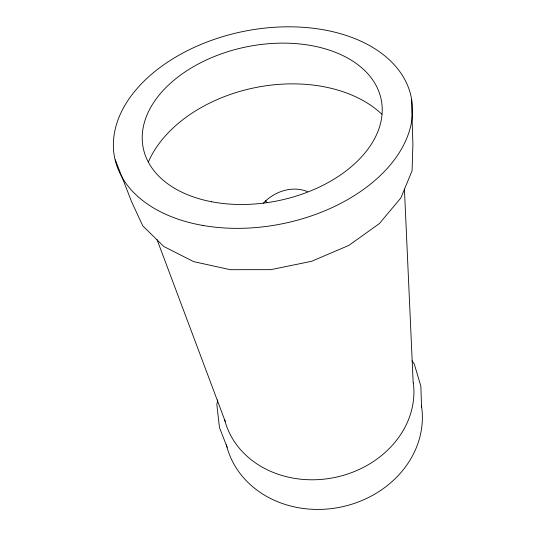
<?xml version="1.0" encoding="UTF-8"?>
<svg xmlns="http://www.w3.org/2000/svg" width="536" height="536" viewBox="0 0 536 536"><rect width="100%" height="100%" fill="white"/><g stroke="black" fill="none" stroke-linecap="round" stroke-linejoin="round"><path stroke-width="0.8" d="M217.737 399.836L216.845 404.673L219.459 427.514L227.13 447.232M263.397 203.191C274.432 191.406 292.02 185.369 307.483 191.593M412.077 360.775L414.341 364.192L420.867 386.215L421.557 407.353M115.307 159.842L131.621 201.784L142.764 225.85L163.741 246.446L193.583 261.608L230.259 269.695L270.774 269.662L311.53 261.32L348.802 245.434L379.354 223.606L400.848 197.952L412.077 170.79L412.908 144.298L411.427 99.361M157.061 239.659L225.227 421.437M404.419 189.074L413.182 382.892M266.901 202.374A32.723 23.49 -1.9 0 1 265.427 200.665M421.457 405.678A99.542 86.551 -11.7 0 1 340.219 507.19A99.542 86.551 -11.7 0 1 226.386 444.826M413.33 382.878A96.252 81.914 -11.6 0 1 333.687 477.69A96.252 81.914 -11.6 0 1 224.678 419.882M148.432 161.879A132.124 90.564 -11.5 0 1 254.848 87.71A132.124 90.564 -11.5 0 1 381.84 114.215M211.64 201.764A121.431 78.551 -11.5 0 0 381.759 102.838A121.431 78.551 -11.5 0 0 193.255 66.792A121.431 78.551 -11.5 0 0 211.64 201.764M202.916 225.462A151.353 98.115 -11.5 0 0 411.641 99.341A151.353 98.115 -11.5 0 0 174.334 57.888A151.353 98.115 -11.5 0 0 202.916 225.462"/></g></svg>
